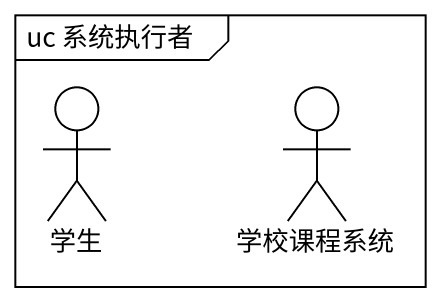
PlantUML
@startuml
mainframe uc 系统执行者
actor 学生
actor 学校课程系统
@enduml
